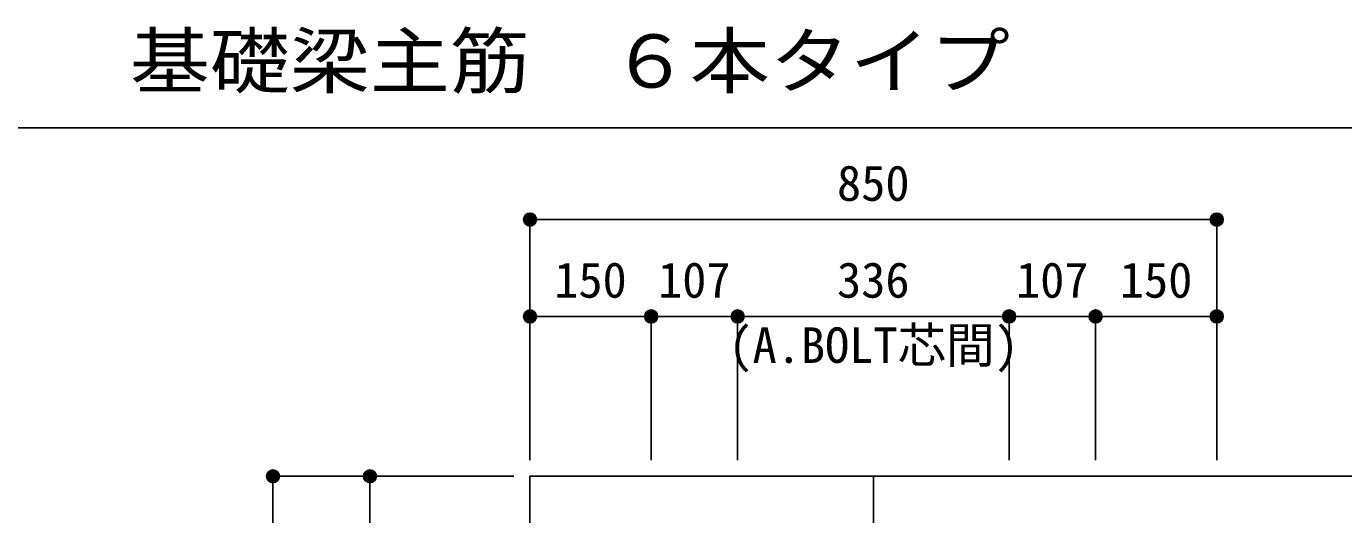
# Model space of a CAD drawing. Units: millimetres at full size, sheet at 1:20. Extents: x -3982 to 3969, y -2797 to 2801.
# Drawn here: x -680 to 950, y -627 to -22 of the extents above; entities that cross this region are included whole.
import ezdxf
from ezdxf.enums import TextEntityAlignment as Align

# ---------------------------------------------------------------- set-up
doc = ezdxf.new("R2010")
doc.units = ezdxf.units.MM
doc.header["$LTSCALE"] = 20
doc.header["$PDMODE"] = 32
doc.header["$PDSIZE"] = 10
doc.linetypes.add('CHAIN1', pattern=[8, 5, -1, 1, -1])
for name, color, linetype in [('6-1_躯体線', 2, 'Continuous'), ('6-7_文字', 7, 'Continuous'), ('6-D_寸法', 4, 'Continuous'), ('F-0_枠', 6, 'Continuous')]:
    doc.layers.add(name, color=color, linetype=linetype)
doc.styles.add('ＭＳ ゴシック', font='')
doc.styles.get('ＭＳ ゴシック').set_extended_font_data('MS Gothic')

msp = doc.modelspace()

# ---------------------------------------------------------------- linework, layer by layer
at = {"layer": '6-1_躯体線'}
for p, q in [((1193.29, -579.67), (-56.71, -579.67)), ((-56.71, -579.67), (-56.71, -1429.67))]:
    msp.add_line(p, q, dxfattribs=at)
at = {"layer": '6-D_寸法'}
for p, q in [((793.29, -261.65), (-56.71, -261.65)), ((-56.71, -261.65), (-56.71, -381.65)), ((-56.71, -261.65), (-56.71, -381.65)), ((-56.71, -381.65), (-56.71, -559.67)), ((-56.71, -381.65), (93.29, -381.65)), ((-56.71, -381.65), (-56.71, -559.67)), ((-56.71, -381.65), (-56.71, -559.67)), ((93.29, -381.65), (200.29, -381.65)), ((93.29, -381.65), (93.29, -559.67)), ((200.29, -381.65), (200.29, -559.67)), ((200.29, -381.65), (536.29, -381.65)), ((200.29, -381.65), (200.29, -559.67)), ((536.29, -381.65), (643.29, -381.65)), ((536.29, -381.65), (536.29, -559.67)), ((643.29, -381.65), (793.29, -381.65)), ((643.29, -381.65), (643.29, -559.67)), ((793.29, -381.65), (793.29, -559.67)), ((793.29, -381.65), (793.29, -559.67)), ((793.29, -381.65), (793.29, -559.67)), ((-374.74, -579.67), (-374.74, -1429.67)), ((-254.74, -579.67), (-76.71, -579.67)), ((-254.74, -880.67), (-254.74, -579.67)), ((-254.74, -579.67), (-76.71, -579.67)), ((-254.74, -579.67), (-76.71, -579.67)), ((-254.74, -579.67), (-76.71, -579.67)), ((-254.74, -579.67), (-76.71, -579.67)), ((-254.74, -579.67), (-76.71, -579.67)), ((-254.74, -579.67), (-76.71, -579.67)), ((-254.74, -579.67), (-76.71, -579.67)), ((-254.74, -579.67), (-76.71, -579.67)), ((-254.74, -579.67), (-76.71, -579.67))]:
    msp.add_line(p, q, dxfattribs=at)
at = {"layer": '6-D_寸法', "linetype": 'CHAIN1'}
msp.add_line((368.29, -579.67), (368.29, -1829.67), dxfattribs=at)
at = {"layer": '6-D_寸法'}
for points in [[(793.29, -261.65), (793.29, -381.65), (793.29, -559.67)], [(-374.74, -579.67), (-254.74, -579.67), (-76.71, -579.67)]]:
    msp.add_lwpolyline(points, dxfattribs=at)
for centre, radius in [((-56.71, -261.65), 8), ((-56.71, -261.65), 7.2), ((-56.71, -261.65), 6.4), ((-56.71, -261.65), 5.6), ((-56.71, -261.65), 4.8), ((-56.71, -261.65), 4), ((-56.71, -261.65), 3.2), ((-56.71, -261.65), 2.4), ((-56.71, -261.65), 1.6), ((793.29, -261.65), 8), ((793.29, -261.65), 7.2), ((793.29, -261.65), 6.4), ((793.29, -261.65), 5.6), ((793.29, -261.65), 4.8), ((793.29, -261.65), 4), ((793.29, -261.65), 3.2), ((793.29, -261.65), 2.4), ((793.29, -261.65), 1.6), ((-56.71, -261.65), 0.8), ((793.29, -261.65), 0.8), ((-56.71, -381.65), 8), ((-56.71, -381.65), 7.2), ((93.29, -381.65), 8), ((93.29, -381.65), 7.2), ((200.29, -381.65), 8), ((200.29, -381.65), 7.2), ((536.29, -381.65), 8), ((536.29, -381.65), 7.2), ((643.29, -381.65), 8), ((643.29, -381.65), 7.2), ((793.29, -381.65), 8), ((793.29, -381.65), 7.2), ((-56.71, -381.65), 6.4), ((-56.71, -381.65), 5.6), ((-56.71, -381.65), 4.8), ((-56.71, -381.65), 4), ((-56.71, -381.65), 3.2), ((-56.71, -381.65), 2.4), ((-56.71, -381.65), 1.6), ((-56.71, -381.65), 0.8), ((93.29, -381.65), 6.4), ((93.29, -381.65), 5.6), ((93.29, -381.65), 4.8), ((93.29, -381.65), 4), ((93.29, -381.65), 3.2), ((93.29, -381.65), 2.4), ((93.29, -381.65), 1.6), ((93.29, -381.65), 0.8), ((200.29, -381.65), 6.4), ((200.29, -381.65), 5.6), ((200.29, -381.65), 4.8), ((200.29, -381.65), 4), ((200.29, -381.65), 3.2), ((200.29, -381.65), 2.4), ((200.29, -381.65), 1.6), ((200.29, -381.65), 0.8), ((536.29, -381.65), 6.4), ((536.29, -381.65), 5.6), ((536.29, -381.65), 4.8), ((536.29, -381.65), 4), ((536.29, -381.65), 3.2), ((536.29, -381.65), 2.4), ((536.29, -381.65), 1.6), ((536.29, -381.65), 0.8), ((643.29, -381.65), 6.4), ((643.29, -381.65), 5.6), ((643.29, -381.65), 4.8), ((643.29, -381.65), 4), ((643.29, -381.65), 3.2), ((643.29, -381.65), 2.4), ((643.29, -381.65), 1.6), ((643.29, -381.65), 0.8), ((793.29, -381.65), 6.4), ((793.29, -381.65), 5.6), ((793.29, -381.65), 4.8), ((793.29, -381.65), 4), ((793.29, -381.65), 3.2), ((793.29, -381.65), 2.4), ((793.29, -381.65), 1.6), ((793.29, -381.65), 0.8), ((-374.74, -579.67), 8), ((-374.74, -579.67), 7.2), ((-374.74, -579.67), 6.4), ((-374.74, -579.67), 5.6), ((-374.74, -579.67), 4.8), ((-374.74, -579.67), 4), ((-374.74, -579.67), 3.2), ((-374.74, -579.67), 2.4), ((-374.74, -579.67), 1.6), ((-374.74, -579.67), 0.8), ((-254.74, -579.67), 8), ((-254.74, -579.67), 7.2), ((-254.74, -579.67), 6.4), ((-254.74, -579.67), 5.6), ((-254.74, -579.67), 4.8), ((-254.74, -579.67), 4), ((-254.74, -579.67), 3.2), ((-254.74, -579.67), 2.4), ((-254.74, -579.67), 1.6), ((-254.74, -579.67), 0.8)]:
    msp.add_circle(centre, radius, dxfattribs=at)
at = {"layer": '6-D_寸法', "color": 7}
for p in [(-56.71, -261.65), (-56.71, -261.65), (793.29, -261.65), (793.29, -261.65), (-56.71, -381.65), (93.29, -381.65), (200.29, -381.65), (536.29, -381.65), (643.29, -381.65), (793.29, -381.65), (-374.74, -579.67), (-374.74, -579.67), (-254.74, -579.67), (-254.74, -579.67)]:
    msp.add_point(p, dxfattribs=at)
at = {"layer": 'F-0_枠', "color": 2}
msp.add_line((-3981.92, -148.03), (2482.4, -148.03), dxfattribs=at)

# ---------------------------------------------------------------- texts
at = {"layer": '6-7_文字', "color": 2, "style": 'ＭＳ ゴシック', "width": 1.1}
msp.add_text('\u3000\u3000基礎梁主筋\u3000６本タイプ', height=65.98, dxfattribs=at).set_placement((-749.76, -118.03), align=Align.BOTTOM_LEFT)
at = {"layer": '6-7_文字', "color": 4, "style": 'ＭＳ ゴシック'}
msp.add_text('(A.BOLT芯間)', height=43.99, dxfattribs=at).set_placement((188.82, -452.42), align=Align.BOTTOM_LEFT)
at = {"layer": '6-D_寸法', "style": 'ＭＳ ゴシック'}
for s, p in [('850', (323.29, -251.65)), ('150', (-26.71, -371.65)), ('107', (101.79, -371.65)), ('336', (323.29, -371.65)), ('107', (544.79, -371.65)), ('150', (673.29, -371.65))]:
    msp.add_text(s, height=43.99, dxfattribs=at).set_placement(p, align=Align.BOTTOM_LEFT)

doc.saveas('drawing.dxf')
